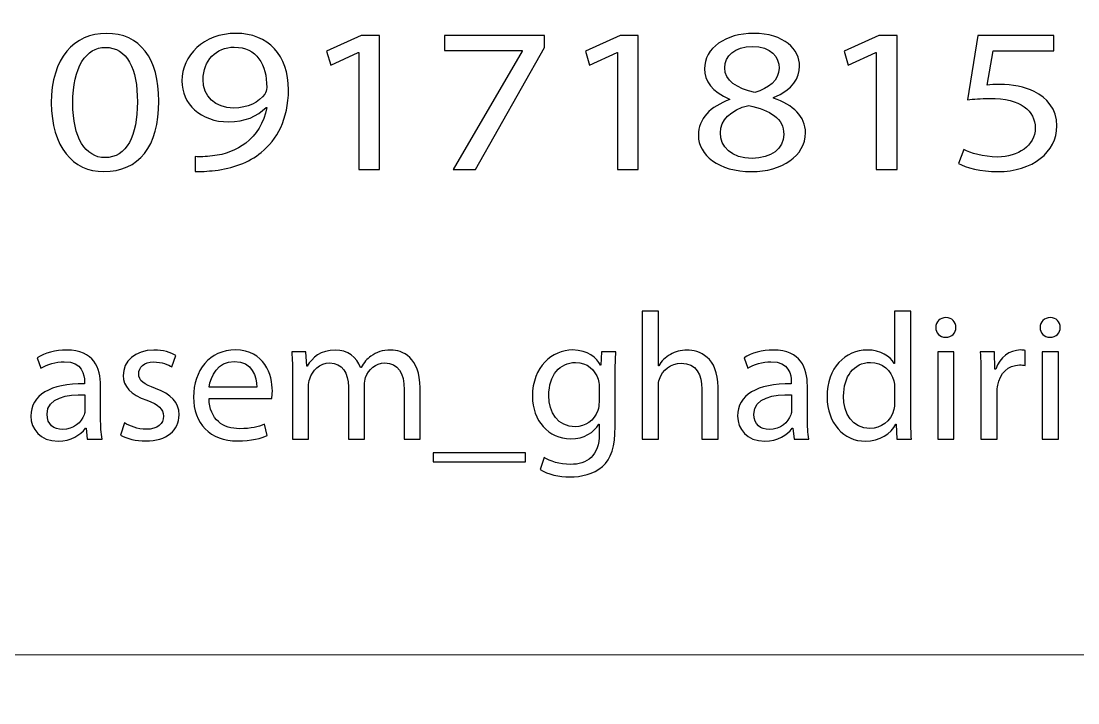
# Model space of a CAD drawing. Header units: millimetres. Extents: x -576 to 618, y 160 to 343.
# Drawn here: x 70.22 to 87.77, y 302.5 to 313.82 of the extents above; entities that cross this region are included whole.
import ezdxf

# ---------------------------------------------------------------- set-up
doc = ezdxf.new("R2010")
doc.units = ezdxf.units.MM
doc.header["$MEASUREMENT"] = 0
doc.layers.add('Layer 1', color=7, linetype='Continuous')

msp = doc.modelspace()

# ---------------------------------------------------------------- linework, layer by layer
at = {"layer": 'Layer 1', "color": 250, "lineweight": 18}
for points in [[(63.3217, 343.1001), (63.3217, 343.1001), (97.1517, 343.1001), (97.1517, 343.1001), (98.7957, 343.1001), (100.1367, 341.7591), (100.1367, 340.1151), (100.1367, 340.1151), (100.1367, 306.2851), (100.1367, 306.2851), (100.1367, 304.6411), (98.7957, 303.3001), (97.1517, 303.3001), (97.1517, 303.3001), (63.3217, 303.3001), (63.3217, 303.3001), (61.6777, 303.3001), (60.3367, 304.6411), (60.3367, 306.2851), (60.3367, 306.2851), (60.3367, 340.1151), (60.3367, 340.1151), (60.3367, 341.7591), (61.6777, 343.1001), (63.3217, 343.1001)], [(63.3217, 303.3001), (63.3217, 303.3001), (97.1517, 303.3001), (97.1517, 303.3001), (98.7957, 303.3001), (100.1367, 301.9591), (100.1367, 300.3151), (100.1367, 300.3151), (100.1367, 266.4851), (100.1367, 266.4851), (100.1367, 264.8411), (98.7957, 263.5001), (97.1517, 263.5001), (97.1517, 263.5001), (63.3217, 263.5001), (63.3217, 263.5001), (61.6777, 263.5001), (60.3367, 264.8411), (60.3367, 266.4851), (60.3367, 266.4851), (60.3367, 300.3151), (60.3367, 300.3151), (60.3367, 301.9591), (61.6777, 303.3001), (63.3217, 303.3001)]]:
    msp.add_open_spline(points, degree=3, knots=[0, 0, 0, 0, 0.125, 0.125, 0.125, 0.25, 0.25, 0.25, 0.375, 0.375, 0.375, 0.5, 0.5, 0.5, 0.625, 0.625, 0.625, 0.75, 0.75, 0.75, 0.875, 0.875, 0.875, 1, 1, 1, 1], dxfattribs=at)
at = {"layer": 'Layer 1', "color": 230}
for points, knots in [([(72.5079, 312.4904), (72.5079, 311.7363), (72.1759, 311.3197), (71.5924, 311.3197), (71.078, 311.3197), (70.7295, 311.7259), (70.7213, 312.4601), (70.7213, 313.2039), (71.1023, 313.6136), (71.6371, 313.6136), (72.1922, 313.6136), (72.5079, 313.1971), (72.5079, 312.4904)], [0, 0, 0, 0, 0.25, 0.25, 0.25, 0.5, 0.5, 0.5, 0.75, 0.75, 0.75, 1, 1, 1, 1]), ([(73.1126, 311.569), (73.1897, 311.5621), (73.2789, 311.569), (73.4003, 311.579), (73.6068, 311.6034), (73.8015, 311.6748), (73.9513, 311.7943), (74.1258, 311.9275), (74.2512, 312.1219), (74.2998, 312.3846), (74.2998, 312.3846), (74.2877, 312.3846), (74.2877, 312.3846), (74.1419, 312.2345), (73.9314, 312.1459), (73.6677, 312.1459), (73.1937, 312.1459), (72.8898, 312.4464), (72.8898, 312.8251), (72.8898, 313.2448), (73.2505, 313.6136), (73.7894, 313.6136), (74.3282, 313.6136), (74.6605, 313.2448), (74.6605, 312.6785), (74.6605, 312.1902), (74.4658, 311.8489), (74.2066, 311.6373), (74.0041, 311.4701), (73.7245, 311.3677), (73.4408, 311.3403), (73.3114, 311.3232), (73.1978, 311.3197), (73.1126, 311.3232), (73.1126, 311.3232), (73.1126, 311.569), (73.1126, 311.569)], [0, 0, 0, 0, 0.0833333, 0.0833333, 0.0833333, 0.1666667, 0.1666667, 0.1666667, 0.25, 0.25, 0.25, 0.3333333, 0.3333333, 0.3333333, 0.4166667, 0.4166667, 0.4166667, 0.5, 0.5, 0.5, 0.5833333, 0.5833333, 0.5833333, 0.6666667, 0.6666667, 0.6666667, 0.75, 0.75, 0.75, 0.8333333, 0.8333333, 0.8333333, 0.9166667, 0.9166667, 0.9166667, 1, 1, 1, 1]), ([(75.8281, 313.2961), (75.8281, 313.2961), (75.82, 313.2961), (75.82, 313.2961), (75.82, 313.2961), (75.3623, 313.088), (75.3623, 313.088), (75.3623, 313.088), (75.2933, 313.3167), (75.2933, 313.3167), (75.2933, 313.3167), (75.8686, 313.576), (75.8686, 313.576), (75.8686, 313.576), (76.1725, 313.576), (76.1725, 313.576), (76.1725, 313.576), (76.1725, 311.3573), (76.1725, 311.3573), (76.1725, 311.3573), (75.8281, 311.3573), (75.8281, 311.3573), (75.8281, 311.3573), (75.8281, 313.2961), (75.8281, 313.2961)], [0, 0, 0, 0, 0.125, 0.125, 0.125, 0.25, 0.25, 0.25, 0.375, 0.375, 0.375, 0.5, 0.5, 0.5, 0.625, 0.625, 0.625, 0.75, 0.75, 0.75, 0.875, 0.875, 0.875, 1, 1, 1, 1]), ([(78.9124, 313.5761), (78.9124, 313.5761), (78.9124, 313.378), (78.9124, 313.378), (78.9124, 313.378), (77.7657, 311.3574), (77.7657, 311.3574), (77.7657, 311.3574), (77.3972, 311.3574), (77.3972, 311.3574), (77.3972, 311.3574), (78.5397, 313.3203), (78.5397, 313.3203), (78.5397, 313.3203), (78.5397, 313.3269), (78.5397, 313.3269), (78.5397, 313.3269), (77.2512, 313.3269), (77.2512, 313.3269), (77.2512, 313.3269), (77.2512, 313.5761), (77.2512, 313.5761), (77.2512, 313.5761), (78.9124, 313.5761), (78.9124, 313.5761)], [0, 0, 0, 0, 0.125, 0.125, 0.125, 0.25, 0.25, 0.25, 0.375, 0.375, 0.375, 0.5, 0.5, 0.5, 0.625, 0.625, 0.625, 0.75, 0.75, 0.75, 0.875, 0.875, 0.875, 1, 1, 1, 1]), ([(80.1246, 313.2961), (80.1246, 313.2961), (80.1164, 313.2961), (80.1164, 313.2961), (80.1164, 313.2961), (79.6587, 313.088), (79.6587, 313.088), (79.6587, 313.088), (79.5899, 313.3167), (79.5899, 313.3167), (79.5899, 313.3167), (80.1652, 313.576), (80.1652, 313.576), (80.1652, 313.576), (80.4691, 313.576), (80.4691, 313.576), (80.4691, 313.576), (80.4691, 311.3573), (80.4691, 311.3573), (80.4691, 311.3573), (80.1246, 311.3573), (80.1246, 311.3573), (80.1246, 311.3573), (80.1246, 313.2961), (80.1246, 313.2961)], [0, 0, 0, 0, 0.125, 0.125, 0.125, 0.25, 0.25, 0.25, 0.375, 0.375, 0.375, 0.5, 0.5, 0.5, 0.625, 0.625, 0.625, 0.75, 0.75, 0.75, 0.875, 0.875, 0.875, 1, 1, 1, 1]), ([(81.4668, 311.9206), (81.4668, 312.2004), (81.6652, 312.3986), (81.9891, 312.5147), (81.9891, 312.5147), (81.9854, 312.5246), (81.9854, 312.5246), (81.6936, 312.6407), (81.5679, 312.8319), (81.5679, 313.0232), (81.5679, 313.3749), (81.9205, 313.6135), (82.3822, 313.6135), (82.8927, 313.6135), (83.1479, 313.3439), (83.1479, 313.0676), (83.1479, 312.88), (83.0387, 312.6785), (82.7145, 312.5486), (82.7145, 312.5486), (82.7145, 312.5384), (82.7145, 312.5384), (83.0425, 312.4292), (83.2453, 312.2345), (83.2453, 311.9649), (83.2453, 311.5792), (82.8525, 311.32), (82.3501, 311.32), (81.7988, 311.32), (81.4668, 311.5961), (81.4668, 311.9206)], [0, 0, 0, 0, 0.1, 0.1, 0.1, 0.2, 0.2, 0.2, 0.3, 0.3, 0.3, 0.4, 0.4, 0.4, 0.5, 0.5, 0.5, 0.6, 0.6, 0.6, 0.7, 0.7, 0.7, 0.8, 0.8, 0.8, 0.9, 0.9, 0.9, 1, 1, 1, 1]), ([(84.4212, 313.2961), (84.4212, 313.2961), (84.4132, 313.2961), (84.4132, 313.2961), (84.4132, 313.2961), (83.9554, 313.088), (83.9554, 313.088), (83.9554, 313.088), (83.8865, 313.3167), (83.8865, 313.3167), (83.8865, 313.3167), (84.4618, 313.576), (84.4618, 313.576), (84.4618, 313.576), (84.7657, 313.576), (84.7657, 313.576), (84.7657, 313.576), (84.7657, 311.3573), (84.7657, 311.3573), (84.7657, 311.3573), (84.4212, 311.3573), (84.4212, 311.3573), (84.4212, 311.3573), (84.4212, 313.2961), (84.4212, 313.2961)], [0, 0, 0, 0, 0.125, 0.125, 0.125, 0.25, 0.25, 0.25, 0.375, 0.375, 0.375, 0.5, 0.5, 0.5, 0.625, 0.625, 0.625, 0.75, 0.75, 0.75, 0.875, 0.875, 0.875, 1, 1, 1, 1]), ([(87.3678, 313.3235), (87.3678, 313.3235), (86.3628, 313.3235), (86.3628, 313.3235), (86.3628, 313.3235), (86.2617, 312.7535), (86.2617, 312.7535), (86.3223, 312.76), (86.3791, 312.7672), (86.4764, 312.7672), (86.6789, 312.7672), (86.8814, 312.7298), (87.0437, 312.6477), (87.2502, 312.5488), (87.4203, 312.3575), (87.4203, 312.0777), (87.4203, 311.6439), (87.011, 311.3198), (86.44, 311.3198), (86.1523, 311.3198), (85.9092, 311.3882), (85.7834, 311.4564), (85.7834, 311.4564), (85.8727, 311.6848), (85.8727, 311.6848), (85.9822, 311.6302), (86.1969, 311.562), (86.4359, 311.562), (86.7722, 311.562), (87.0599, 311.7463), (87.0599, 312.0434), (87.0559, 312.3301), (86.8287, 312.5351), (86.302, 312.5351), (86.1523, 312.5351), (86.035, 312.5213), (85.9376, 312.5111), (85.9376, 312.5111), (86.1077, 313.5763), (86.1077, 313.5763), (86.1077, 313.5763), (87.3678, 313.5763), (87.3678, 313.5763), (87.3678, 313.5763), (87.3678, 313.3235), (87.3678, 313.3235)], [0, 0, 0, 0, 0.0666667, 0.0666667, 0.0666667, 0.1333333, 0.1333333, 0.1333333, 0.2, 0.2, 0.2, 0.2666667, 0.2666667, 0.2666667, 0.3333333, 0.3333333, 0.3333333, 0.4, 0.4, 0.4, 0.4666667, 0.4666667, 0.4666667, 0.5333333, 0.5333333, 0.5333333, 0.6, 0.6, 0.6, 0.6666667, 0.6666667, 0.6666667, 0.7333333, 0.7333333, 0.7333333, 0.8, 0.8, 0.8, 0.8666667, 0.8666667, 0.8666667, 0.9333333, 0.9333333, 0.9333333, 1, 1, 1, 1]), ([(81.9043, 313.0435), (81.9043, 312.8217), (82.103, 312.7022), (82.4065, 312.6342), (82.6334, 312.6991), (82.8078, 312.8354), (82.8078, 313.0369), (82.8078, 313.2145), (82.682, 313.3986), (82.3622, 313.3986), (82.0665, 313.3986), (81.9043, 313.2348), (81.9043, 313.0435)], [0, 0, 0, 0, 0.25, 0.25, 0.25, 0.5, 0.5, 0.5, 0.75, 0.75, 0.75, 1, 1, 1, 1]), ([(71.078, 312.4564), (71.078, 311.8795), (71.2885, 311.5521), (71.6128, 311.5521), (71.9772, 311.5521), (72.1516, 311.9103), (72.1516, 312.4769), (72.1516, 313.023), (71.9856, 313.3814), (71.6168, 313.3814), (71.3048, 313.3814), (71.078, 313.0607), (71.078, 312.4564)], [0, 0, 0, 0, 0.25, 0.25, 0.25, 0.5, 0.5, 0.5, 0.75, 0.75, 0.75, 1, 1, 1, 1]), ([(73.2425, 312.8457), (73.2425, 312.569), (73.4408, 312.3746), (73.7488, 312.3746), (73.9879, 312.3746), (74.1744, 312.4736), (74.2674, 312.6064), (74.2877, 312.6339), (74.2998, 312.6682), (74.2998, 312.716), (74.2998, 313.0947), (74.1339, 313.3852), (73.761, 313.3852), (73.4571, 313.3852), (73.2425, 313.1596), (73.2425, 312.8457)], [0, 0, 0, 0, 0.2, 0.2, 0.2, 0.4, 0.4, 0.4, 0.6, 0.6, 0.6, 0.8, 0.8, 0.8, 1, 1, 1, 1]), ([(82.8848, 311.934), (82.8848, 312.2039), (82.6621, 312.3336), (82.3052, 312.4189), (81.9975, 312.344), (81.8316, 312.1733), (81.8316, 311.9615), (81.8194, 311.7365), (82.0219, 311.5383), (82.3579, 311.5383), (82.678, 311.5383), (82.8848, 311.7056), (82.8848, 311.934)], [0, 0, 0, 0, 0.25, 0.25, 0.25, 0.5, 0.5, 0.5, 0.75, 0.75, 0.75, 1, 1, 1, 1]), ([(80.5321, 309.0023), (80.5321, 309.0023), (80.802, 309.0023), (80.802, 309.0023), (80.802, 309.0023), (80.802, 308.099), (80.802, 308.099), (80.802, 308.099), (80.8082, 308.099), (80.8082, 308.099), (80.851, 308.1742), (80.9184, 308.2401), (81.0014, 308.2847), (81.0809, 308.3296), (81.1758, 308.3592), (81.2772, 308.3592), (81.4762, 308.3592), (81.7954, 308.2401), (81.7954, 307.7405), (81.7954, 307.7405), (81.7954, 306.8794), (81.7954, 306.8794), (81.7954, 306.8794), (81.5256, 306.8794), (81.5256, 306.8794), (81.5256, 306.8794), (81.5256, 307.7106), (81.5256, 307.7106), (81.5256, 307.9436), (81.4366, 308.1411), (81.182, 308.1411), (81.0073, 308.1411), (80.8694, 308.0214), (80.8204, 307.8778), (80.8051, 307.8423), (80.802, 307.8032), (80.802, 307.7524), (80.802, 307.7524), (80.802, 306.8794), (80.802, 306.8794), (80.802, 306.8794), (80.5321, 306.8794), (80.5321, 306.8794), (80.5321, 306.8794), (80.5321, 309.0023), (80.5321, 309.0023)], [0, 0, 0, 0, 0.0666667, 0.0666667, 0.0666667, 0.1333333, 0.1333333, 0.1333333, 0.2, 0.2, 0.2, 0.2666667, 0.2666667, 0.2666667, 0.3333333, 0.3333333, 0.3333333, 0.4, 0.4, 0.4, 0.4666667, 0.4666667, 0.4666667, 0.5333333, 0.5333333, 0.5333333, 0.6, 0.6, 0.6, 0.6666667, 0.6666667, 0.6666667, 0.7333333, 0.7333333, 0.7333333, 0.8, 0.8, 0.8, 0.8666667, 0.8666667, 0.8666667, 0.9333333, 0.9333333, 0.9333333, 1, 1, 1, 1]), ([(84.9938, 309.0024), (84.9938, 309.0024), (84.9938, 307.2532), (84.9938, 307.2532), (84.9938, 307.1247), (84.9969, 306.9781), (85.006, 306.8794), (85.006, 306.8794), (84.7638, 306.8794), (84.7638, 306.8794), (84.7638, 306.8794), (84.7516, 307.1306), (84.7516, 307.1306), (84.7516, 307.1306), (84.7454, 307.1306), (84.7454, 307.1306), (84.6627, 306.969), (84.4818, 306.8467), (84.2393, 306.8467), (83.8808, 306.8467), (83.6047, 307.1425), (83.6047, 307.5821), (83.6016, 308.0635), (83.9086, 308.3593), (84.2702, 308.3593), (84.4971, 308.3593), (84.6505, 308.2548), (84.7176, 308.1381), (84.7176, 308.1381), (84.7238, 308.1381), (84.7238, 308.1381), (84.7238, 308.1381), (84.7238, 309.0024), (84.7238, 309.0024), (84.7238, 309.0024), (84.9938, 309.0024), (84.9938, 309.0024)], [0, 0, 0, 0, 0.0833333, 0.0833333, 0.0833333, 0.1666667, 0.1666667, 0.1666667, 0.25, 0.25, 0.25, 0.3333333, 0.3333333, 0.3333333, 0.4166667, 0.4166667, 0.4166667, 0.5, 0.5, 0.5, 0.5833333, 0.5833333, 0.5833333, 0.6666667, 0.6666667, 0.6666667, 0.75, 0.75, 0.75, 0.8333333, 0.8333333, 0.8333333, 0.9166667, 0.9166667, 0.9166667, 1, 1, 1, 1]), ([(85.7423, 308.7332), (85.7451, 308.6434), (85.6777, 308.5717), (85.5704, 308.5717), (85.4753, 308.5717), (85.4079, 308.6434), (85.4079, 308.7332), (85.4079, 308.8259), (85.4784, 308.8974), (85.5764, 308.8974), (85.6777, 308.8974), (85.7423, 308.8259), (85.7423, 308.7332)], [0, 0, 0, 0, 0.25, 0.25, 0.25, 0.5, 0.5, 0.5, 0.75, 0.75, 0.75, 1, 1, 1, 1]), ([(87.4749, 308.7332), (87.478, 308.6434), (87.4103, 308.5717), (87.303, 308.5717), (87.2082, 308.5717), (87.1408, 308.6434), (87.1408, 308.7332), (87.1408, 308.8259), (87.2113, 308.8974), (87.3092, 308.8974), (87.4103, 308.8974), (87.4749, 308.8259), (87.4749, 308.7332)], [0, 0, 0, 0, 0.25, 0.25, 0.25, 0.5, 0.5, 0.5, 0.75, 0.75, 0.75, 1, 1, 1, 1]), ([(71.32, 306.8794), (71.32, 306.8794), (71.2985, 307.062), (71.2985, 307.062), (71.2985, 307.062), (71.2891, 307.062), (71.2891, 307.062), (71.2064, 306.9484), (71.047, 306.8465), (70.8355, 306.8465), (70.535, 306.8465), (70.3818, 307.0526), (70.3818, 307.2621), (70.3818, 307.6118), (70.7007, 307.8033), (71.2738, 307.8002), (71.2738, 307.8002), (71.2738, 307.8302), (71.2738, 307.8302), (71.2738, 307.9497), (71.2401, 308.165), (70.9366, 308.165), (70.7986, 308.165), (70.6548, 308.1232), (70.5503, 308.0573), (70.5503, 308.0573), (70.4891, 308.2308), (70.4891, 308.2308), (70.6117, 308.3085), (70.7896, 308.3594), (70.9765, 308.3594), (71.4301, 308.3594), (71.5406, 308.0573), (71.5406, 307.7675), (71.5406, 307.7675), (71.5406, 307.2261), (71.5406, 307.2261), (71.5406, 307.1007), (71.5469, 306.9781), (71.5653, 306.8794), (71.5653, 306.8794), (71.32, 306.8794), (71.32, 306.8794)], [0, 0, 0, 0, 0.0714286, 0.0714286, 0.0714286, 0.1428571, 0.1428571, 0.1428571, 0.2142857, 0.2142857, 0.2142857, 0.2857143, 0.2857143, 0.2857143, 0.3571429, 0.3571429, 0.3571429, 0.4285714, 0.4285714, 0.4285714, 0.5, 0.5, 0.5, 0.5714286, 0.5714286, 0.5714286, 0.6428571, 0.6428571, 0.6428571, 0.7142857, 0.7142857, 0.7142857, 0.7857143, 0.7857143, 0.7857143, 0.8571429, 0.8571429, 0.8571429, 0.9285714, 0.9285714, 0.9285714, 1, 1, 1, 1]), ([(71.9395, 307.1485), (72.0191, 307.0976), (72.1605, 307.044), (72.2953, 307.044), (72.4915, 307.044), (72.5832, 307.1397), (72.5832, 307.259), (72.5832, 307.3847), (72.5068, 307.4536), (72.3075, 307.5251), (72.0406, 307.618), (71.915, 307.7616), (71.915, 307.9351), (71.915, 308.1682), (72.108, 308.3594), (72.427, 308.3594), (72.5773, 308.3594), (72.709, 308.3176), (72.7917, 308.2699), (72.7917, 308.2699), (72.7246, 308.0783), (72.7246, 308.0783), (72.6662, 308.1145), (72.5589, 308.1622), (72.4207, 308.1622), (72.2616, 308.1622), (72.1727, 308.0724), (72.1727, 307.9647), (72.1727, 307.8449), (72.2616, 307.7916), (72.4547, 307.7195), (72.7121, 307.6237), (72.8438, 307.4983), (72.8438, 307.2833), (72.8438, 307.029), (72.6416, 306.8496), (72.289, 306.8496), (72.1264, 306.8496), (71.9764, 306.8883), (71.8722, 306.9482), (71.8722, 306.9482), (71.9395, 307.1485), (71.9395, 307.1485)], [0, 0, 0, 0, 0.0714286, 0.0714286, 0.0714286, 0.1428571, 0.1428571, 0.1428571, 0.2142857, 0.2142857, 0.2142857, 0.2857143, 0.2857143, 0.2857143, 0.3571429, 0.3571429, 0.3571429, 0.4285714, 0.4285714, 0.4285714, 0.5, 0.5, 0.5, 0.5714286, 0.5714286, 0.5714286, 0.6428571, 0.6428571, 0.6428571, 0.7142857, 0.7142857, 0.7142857, 0.7857143, 0.7857143, 0.7857143, 0.8571429, 0.8571429, 0.8571429, 0.9285714, 0.9285714, 0.9285714, 1, 1, 1, 1]), ([(73.341, 307.5552), (73.3469, 307.1994), (73.5799, 307.0528), (73.8499, 307.0528), (74.0429, 307.0528), (74.1597, 307.0859), (74.2608, 307.1274), (74.2608, 307.1274), (74.3069, 306.9392), (74.3069, 306.9392), (74.2118, 306.8974), (74.0492, 306.8496), (73.8133, 306.8496), (73.3563, 306.8496), (73.0836, 307.1423), (73.0836, 307.5791), (73.0836, 308.0157), (73.3469, 308.3595), (73.7793, 308.3595), (74.2639, 308.3595), (74.3925, 307.9439), (74.3925, 307.6777), (74.3925, 307.6238), (74.3865, 307.582), (74.3834, 307.5552), (74.3834, 307.5552), (73.341, 307.5552), (73.341, 307.5552)], [0, 0, 0, 0, 0.1111111, 0.1111111, 0.1111111, 0.2222222, 0.2222222, 0.2222222, 0.3333333, 0.3333333, 0.3333333, 0.4444444, 0.4444444, 0.4444444, 0.5555556, 0.5555556, 0.5555556, 0.6666667, 0.6666667, 0.6666667, 0.7777778, 0.7777778, 0.7777778, 0.8888889, 0.8888889, 0.8888889, 1, 1, 1, 1]), ([(74.727, 307.9349), (74.727, 308.0844), (74.7239, 308.207), (74.7148, 308.3265), (74.7148, 308.3265), (74.9506, 308.3265), (74.9506, 308.3265), (74.9506, 308.3265), (74.9632, 308.0934), (74.9632, 308.0934), (74.9632, 308.0934), (74.9722, 308.0934), (74.9722, 308.0934), (75.0552, 308.2307), (75.1932, 308.3593), (75.4383, 308.3593), (75.6405, 308.3593), (75.794, 308.2401), (75.8583, 308.0694), (75.8583, 308.0694), (75.8645, 308.0694), (75.8645, 308.0694), (75.9104, 308.15), (75.9688, 308.2129), (76.0299, 308.2579), (76.1188, 308.3234), (76.2172, 308.3593), (76.3581, 308.3593), (76.5544, 308.3593), (76.8456, 308.2338), (76.8456, 307.7318), (76.8456, 307.7318), (76.8456, 306.8794), (76.8456, 306.8794), (76.8456, 306.8794), (76.5819, 306.8794), (76.5819, 306.8794), (76.5819, 306.8794), (76.5819, 307.6987), (76.5819, 307.6987), (76.5819, 307.9768), (76.4776, 308.1443), (76.2602, 308.1443), (76.1067, 308.1443), (75.9872, 308.0336), (75.9413, 307.905), (75.9288, 307.8691), (75.9198, 307.8214), (75.9198, 307.7733), (75.9198, 307.7733), (75.9198, 306.8794), (75.9198, 306.8794), (75.9198, 306.8794), (75.6562, 306.8794), (75.6562, 306.8794), (75.6562, 306.8794), (75.6562, 307.7465), (75.6562, 307.7465), (75.6562, 307.9768), (75.5519, 308.1443), (75.3463, 308.1443), (75.1775, 308.1443), (75.0552, 308.0126), (75.0121, 307.881), (74.9969, 307.8423), (74.9906, 307.7973), (74.9906, 307.7524), (74.9906, 307.7524), (74.9906, 306.8794), (74.9906, 306.8794), (74.9906, 306.8794), (74.727, 306.8794), (74.727, 306.8794), (74.727, 306.8794), (74.727, 307.9349), (74.727, 307.9349)], [0, 0, 0, 0, 0.04, 0.04, 0.04, 0.08, 0.08, 0.08, 0.12, 0.12, 0.12, 0.16, 0.16, 0.16, 0.2, 0.2, 0.2, 0.24, 0.24, 0.24, 0.28, 0.28, 0.28, 0.32, 0.32, 0.32, 0.36, 0.36, 0.36, 0.4, 0.4, 0.4, 0.44, 0.44, 0.44, 0.48, 0.48, 0.48, 0.52, 0.52, 0.52, 0.56, 0.56, 0.56, 0.6, 0.6, 0.6, 0.64, 0.64, 0.64, 0.68, 0.68, 0.68, 0.72, 0.72, 0.72, 0.76, 0.76, 0.76, 0.8, 0.8, 0.8, 0.84, 0.84, 0.84, 0.88, 0.88, 0.88, 0.92, 0.92, 0.92, 0.96, 0.96, 0.96, 1, 1, 1, 1]), ([(80.0964, 308.3265), (80.0905, 308.2219), (80.0842, 308.1052), (80.0842, 307.9289), (80.0842, 307.9289), (80.0842, 307.0887), (80.0842, 307.0887), (80.0842, 306.757), (80.0168, 306.5533), (79.8727, 306.4278), (79.7285, 306.2965), (79.5201, 306.2544), (79.3329, 306.2544), (79.155, 306.2544), (78.9591, 306.2965), (78.8393, 306.3742), (78.8393, 306.3742), (78.907, 306.5745), (78.907, 306.5745), (79.0049, 306.5146), (79.1582, 306.4609), (79.3423, 306.4609), (79.618, 306.4609), (79.8206, 306.6013), (79.8206, 306.9664), (79.8206, 306.9664), (79.8206, 307.1274), (79.8206, 307.1274), (79.8206, 307.1274), (79.8143, 307.1274), (79.8143, 307.1274), (79.7317, 306.9932), (79.5722, 306.8855), (79.3423, 306.8855), (78.9741, 306.8855), (78.7108, 307.1904), (78.7108, 307.5911), (78.7108, 308.0815), (79.0386, 308.3595), (79.3791, 308.3595), (79.6365, 308.3595), (79.7775, 308.2279), (79.8421, 308.1084), (79.8421, 308.1084), (79.848, 308.1084), (79.848, 308.1084), (79.848, 308.1084), (79.8605, 308.3265), (79.8605, 308.3265), (79.8605, 308.3265), (80.0964, 308.3265), (80.0964, 308.3265)], [0, 0, 0, 0, 0.0588235, 0.0588235, 0.0588235, 0.1176471, 0.1176471, 0.1176471, 0.1764706, 0.1764706, 0.1764706, 0.2352941, 0.2352941, 0.2352941, 0.2941176, 0.2941176, 0.2941176, 0.3529412, 0.3529412, 0.3529412, 0.4117647, 0.4117647, 0.4117647, 0.4705882, 0.4705882, 0.4705882, 0.5294118, 0.5294118, 0.5294118, 0.5882353, 0.5882353, 0.5882353, 0.6470588, 0.6470588, 0.6470588, 0.7058824, 0.7058824, 0.7058824, 0.7647059, 0.7647059, 0.7647059, 0.8235294, 0.8235294, 0.8235294, 0.8823529, 0.8823529, 0.8823529, 0.9411765, 0.9411765, 0.9411765, 1, 1, 1, 1]), ([(83.0557, 306.8794), (83.0557, 306.8794), (83.0345, 307.062), (83.0345, 307.062), (83.0345, 307.062), (83.0251, 307.062), (83.0251, 307.062), (82.9424, 306.9484), (82.783, 306.8465), (82.5711, 306.8465), (82.2707, 306.8465), (82.1175, 307.0526), (82.1175, 307.2621), (82.1175, 307.6118), (82.4367, 307.8033), (83.0095, 307.8002), (83.0095, 307.8002), (83.0095, 307.8302), (83.0095, 307.8302), (83.0095, 307.9497), (82.9761, 308.165), (82.6725, 308.165), (82.5346, 308.165), (82.3905, 308.1232), (82.2862, 308.0573), (82.2862, 308.0573), (82.2248, 308.2308), (82.2248, 308.2308), (82.3474, 308.3085), (82.5253, 308.3594), (82.7122, 308.3594), (83.1662, 308.3594), (83.2765, 308.0573), (83.2765, 307.7675), (83.2765, 307.7675), (83.2765, 307.2261), (83.2765, 307.2261), (83.2765, 307.1007), (83.2825, 306.9781), (83.3009, 306.8794), (83.3009, 306.8794), (83.0557, 306.8794), (83.0557, 306.8794)], [0, 0, 0, 0, 0.0714286, 0.0714286, 0.0714286, 0.1428571, 0.1428571, 0.1428571, 0.2142857, 0.2142857, 0.2142857, 0.2857143, 0.2857143, 0.2857143, 0.3571429, 0.3571429, 0.3571429, 0.4285714, 0.4285714, 0.4285714, 0.5, 0.5, 0.5, 0.5714286, 0.5714286, 0.5714286, 0.6428571, 0.6428571, 0.6428571, 0.7142857, 0.7142857, 0.7142857, 0.7857143, 0.7857143, 0.7857143, 0.8571429, 0.8571429, 0.8571429, 0.9285714, 0.9285714, 0.9285714, 1, 1, 1, 1]), ([(85.4418, 308.3264), (85.4418, 308.3264), (85.7114, 308.3264), (85.7114, 308.3264), (85.7114, 308.3264), (85.7114, 306.8793), (85.7114, 306.8793), (85.7114, 306.8793), (85.4418, 306.8793), (85.4418, 306.8793), (85.4418, 306.8793), (85.4418, 308.3264), (85.4418, 308.3264)], [0, 0, 0, 0, 0.25, 0.25, 0.25, 0.5, 0.5, 0.5, 0.75, 0.75, 0.75, 1, 1, 1, 1]), ([(86.1593, 307.8752), (86.1593, 308.0456), (86.1558, 308.1922), (86.1468, 308.3264), (86.1468, 308.3264), (86.3831, 308.3264), (86.3831, 308.3264), (86.3831, 308.3264), (86.3921, 308.0425), (86.3921, 308.0425), (86.3921, 308.0425), (86.4046, 308.0425), (86.4046, 308.0425), (86.4719, 308.2368), (86.6342, 308.3595), (86.8155, 308.3595), (86.8461, 308.3595), (86.8676, 308.3563), (86.8922, 308.3504), (86.8922, 308.3504), (86.8922, 308.1024), (86.8922, 308.1024), (86.8645, 308.1083), (86.8367, 308.1114), (86.8002, 308.1114), (86.6098, 308.1114), (86.475, 307.971), (86.4382, 307.7735), (86.4321, 307.7376), (86.4258, 307.6958), (86.4258, 307.6509), (86.4258, 307.6509), (86.4258, 306.8796), (86.4258, 306.8796), (86.4258, 306.8796), (86.1593, 306.8796), (86.1593, 306.8796), (86.1593, 306.8796), (86.1593, 307.8752), (86.1593, 307.8752)], [0, 0, 0, 0, 0.0769231, 0.0769231, 0.0769231, 0.1538462, 0.1538462, 0.1538462, 0.2307692, 0.2307692, 0.2307692, 0.3076923, 0.3076923, 0.3076923, 0.3846154, 0.3846154, 0.3846154, 0.4615385, 0.4615385, 0.4615385, 0.5384615, 0.5384615, 0.5384615, 0.6153846, 0.6153846, 0.6153846, 0.6923077, 0.6923077, 0.6923077, 0.7692308, 0.7692308, 0.7692308, 0.8461538, 0.8461538, 0.8461538, 0.9230769, 0.9230769, 0.9230769, 1, 1, 1, 1]), ([(87.1745, 308.3264), (87.1745, 308.3264), (87.444, 308.3264), (87.444, 308.3264), (87.444, 308.3264), (87.444, 306.8793), (87.444, 306.8793), (87.444, 306.8793), (87.1745, 306.8793), (87.1745, 306.8793), (87.1745, 306.8793), (87.1745, 308.3264), (87.1745, 308.3264)], [0, 0, 0, 0, 0.25, 0.25, 0.25, 0.5, 0.5, 0.5, 0.75, 0.75, 0.75, 1, 1, 1, 1]), ([(74.1319, 307.7435), (74.135, 307.9108), (74.0614, 308.171), (73.7578, 308.171), (73.4851, 308.171), (73.3653, 307.9258), (73.344, 307.7435), (73.344, 307.7435), (74.1319, 307.7435), (74.1319, 307.7435)], [0, 0, 0, 0, 0.3333333, 0.3333333, 0.3333333, 0.6666667, 0.6666667, 0.6666667, 1, 1, 1, 1]), ([(79.8175, 307.7555), (79.8175, 307.8004), (79.8143, 307.8394), (79.8022, 307.8752), (79.7528, 308.0275), (79.6212, 308.153), (79.425, 308.153), (79.1675, 308.153), (78.9834, 307.9408), (78.9834, 307.606), (78.9834, 307.3218), (79.1307, 307.0859), (79.4219, 307.0859), (79.5875, 307.0859), (79.7379, 307.1876), (79.7959, 307.3548), (79.8112, 307.3995), (79.8175, 307.4504), (79.8175, 307.4953), (79.8175, 307.4953), (79.8175, 307.7555), (79.8175, 307.7555)], [0, 0, 0, 0, 0.1428571, 0.1428571, 0.1428571, 0.2857143, 0.2857143, 0.2857143, 0.4285714, 0.4285714, 0.4285714, 0.5714286, 0.5714286, 0.5714286, 0.7142857, 0.7142857, 0.7142857, 0.8571429, 0.8571429, 0.8571429, 1, 1, 1, 1]), ([(84.7238, 307.7375), (84.7238, 307.7703), (84.7207, 307.8152), (84.7117, 307.8479), (84.6717, 308.0158), (84.5245, 308.1531), (84.3223, 308.1531), (84.0431, 308.1531), (83.8777, 307.9138), (83.8777, 307.594), (83.8777, 307.3013), (84.025, 307.0589), (84.3161, 307.0589), (84.4971, 307.0589), (84.6627, 307.1752), (84.7117, 307.3728), (84.7207, 307.4086), (84.7238, 307.4448), (84.7238, 307.4864), (84.7238, 307.4864), (84.7238, 307.7375), (84.7238, 307.7375)], [0, 0, 0, 0, 0.1428571, 0.1428571, 0.1428571, 0.2857143, 0.2857143, 0.2857143, 0.4285714, 0.4285714, 0.4285714, 0.5714286, 0.5714286, 0.5714286, 0.7142857, 0.7142857, 0.7142857, 0.8571429, 0.8571429, 0.8571429, 1, 1, 1, 1]), ([(71.2801, 307.618), (70.9859, 307.624), (70.6514, 307.5731), (70.6514, 307.292), (70.6514, 307.1216), (70.7681, 307.0408), (70.906, 307.0408), (71.0992, 307.0408), (71.2217, 307.1603), (71.2648, 307.2832), (71.2738, 307.3101), (71.2801, 307.3397), (71.2801, 307.3665), (71.2801, 307.3665), (71.2801, 307.618), (71.2801, 307.618)], [0, 0, 0, 0, 0.2, 0.2, 0.2, 0.4, 0.4, 0.4, 0.6, 0.6, 0.6, 0.8, 0.8, 0.8, 1, 1, 1, 1]), ([(83.0157, 307.618), (82.7215, 307.624), (82.3873, 307.5731), (82.3873, 307.292), (82.3873, 307.1216), (82.5037, 307.0408), (82.6419, 307.0408), (82.8351, 307.0408), (82.9574, 307.1603), (83.0004, 307.2832), (83.0095, 307.3101), (83.0157, 307.3397), (83.0157, 307.3665), (83.0157, 307.3665), (83.0157, 307.618), (83.0157, 307.618)], [0, 0, 0, 0, 0.2, 0.2, 0.2, 0.4, 0.4, 0.4, 0.6, 0.6, 0.6, 0.8, 0.8, 0.8, 1, 1, 1, 1]), ([(78.5938, 306.5055), (78.5938, 306.5055), (77.0606, 306.5055), (77.0606, 306.5055), (77.0606, 306.5055), (77.0606, 306.655), (77.0606, 306.655), (77.0606, 306.655), (78.5938, 306.655), (78.5938, 306.655), (78.5938, 306.655), (78.5938, 306.5055), (78.5938, 306.5055)], [0, 0, 0, 0, 0.25, 0.25, 0.25, 0.5, 0.5, 0.5, 0.75, 0.75, 0.75, 1, 1, 1, 1])]:
    msp.add_open_spline(points, degree=3, knots=knots, dxfattribs=at)

doc.saveas('drawing.dxf')
